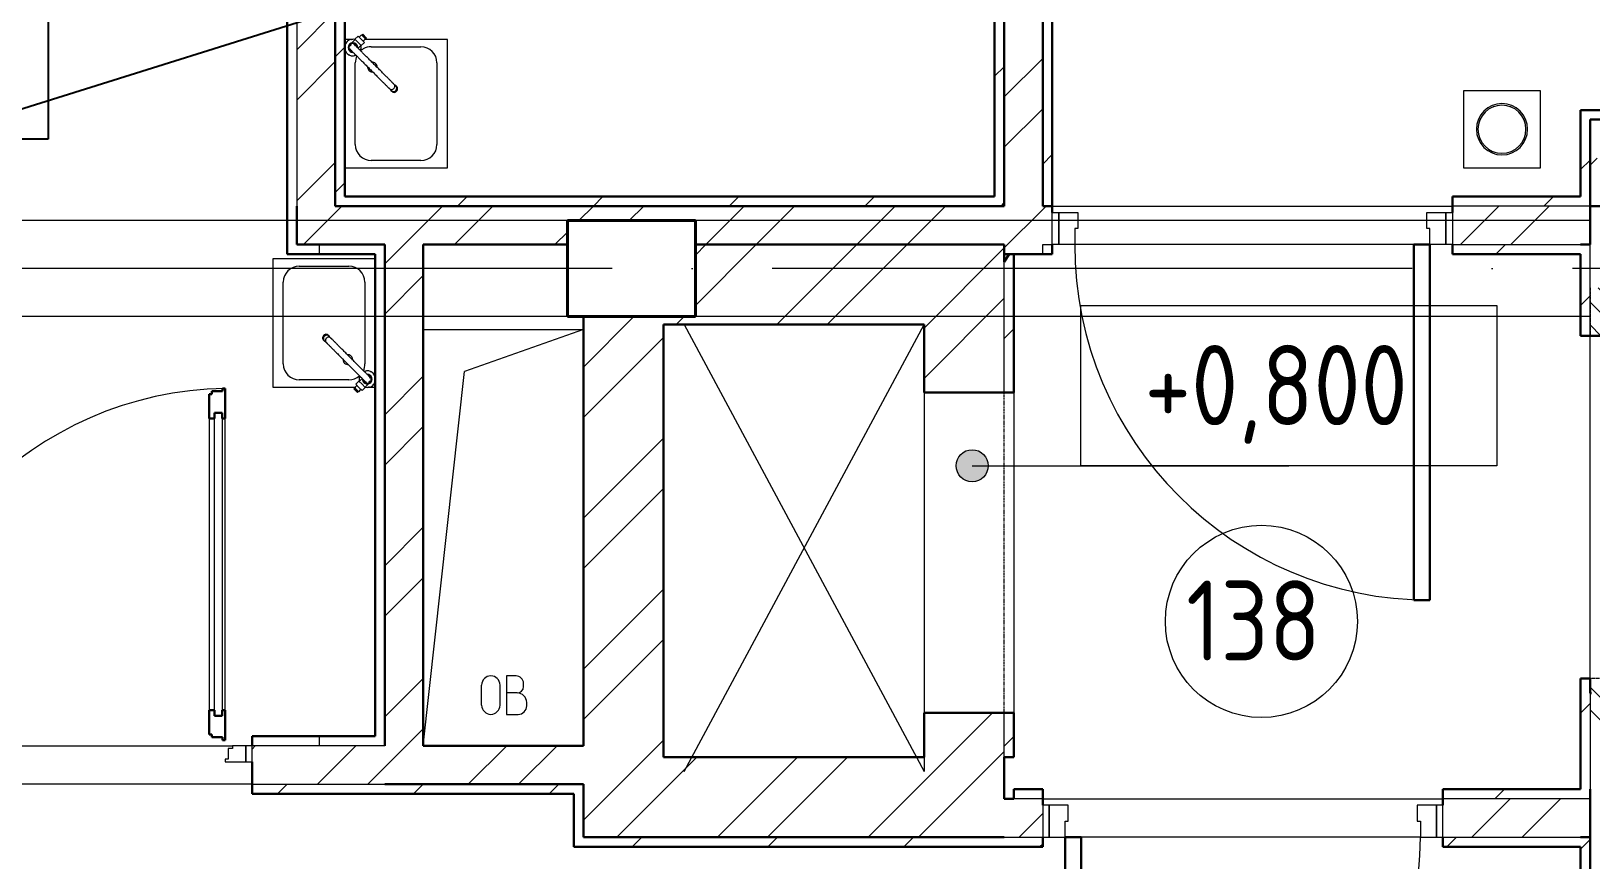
# Model space of a CAD drawing. Header units: millimetres. Extents: x -695119 to 412940, y -249585 to 622758.
# Drawn here: x 32327 to 37200, y 100490 to 103076 of the extents above; entities that cross this region are included whole.
import ezdxf
from ezdxf import colors
from ezdxf.entities.mleader import LeaderData, LeaderLine
from ezdxf.math import Vec2, Vec3

# ---------------------------------------------------------------- set-up
doc = ezdxf.new("R2010")
doc.units = ezdxf.units.MM
for name, pattern in [('ADSK_Линия сетки', [25, 20, -2.5, 0, -2.5]), ('ADSK_Сверху', [450, 300, -150]), ('ADSK_Штриховая_ш2 п1_5', [4.5, 3, -1.5]), ('Сверху', [3.96875, 2.38125, -1.5875])]:
    doc.linetypes.add(name, pattern=pattern)
doc.layers.add('_0', color=7, linetype='Continuous')
doc.layers.add('Узлы', color=7, linetype='Continuous')
for name, color, linetype, lineweight in [('Аннотация', 252, 'Continuous', 18), ('Двери', 8, 'Continuous', 9), ('Линии', 7, 'Continuous', 9), ('Марки помещений', 8, 'Continuous', 20), ('Несущие колонны', 252, 'Continuous', 18), ('Обобщенные модели', 8, 'Continuous', 18), ('Оси', 252, 'Continuous', 9), ('Отметки', 252, 'Continuous', 9), ('Перекрытие', 252, 'Continuous', 18), ('Сантехника', 252, 'Continuous', 18), ('Стены внутренние', 252, 'Continuous', 18), ('Стены наружные', 252, 'Continuous', 18), ('Стены штриховка', 7, 'Continuous', 9), ('ТХ Текст', 251, 'Continuous', 0)]:
    doc.layers.add(name, color=color, linetype=linetype, lineweight=lineweight)
doc.layers.add('Двери открывание', color=7, linetype='Continuous', lineweight=9, true_color=0xc0c0c0)
doc.styles.add('GOST Common_3', font='', dxfattribs={"height": 3.5})
doc.styles.add('Mipgost_5', font='', dxfattribs={"height": 250})
doc.styles.get('GOST Common_3').set_extended_font_data('GOST type B')
doc.styles.get('Mipgost_5').set_extended_font_data('Mipgost')

# ---------------------------------------------------------------- blocks, each defined once
blk = doc.blocks.new('1 этаж')
at = {"layer": 'Двери', "lineweight": 18, "true_color": 0x636466}
h = blk.add_hatch(dxfattribs=at)
h.set_pattern_fill('FP_2', color=251, angle=-90, style=0, pattern_type=2)
h.set_pattern_definition([(315, (-7557.8, 20413.27), (35.3553, 35.3553), [])])
h.paths.add_polyline_path([(-7752.8, 19728.3), (-7362.8, 19728.3), (-7362.8, 19878.3), (-7752.8, 19878.3)])
h.paths.add_polyline_path([(-7362.8, 20948.3), (-7362.8, 21098.3), (-7752.8, 21098.3), (-7752.8, 20948.3)])
at = {"layer": 'Отметки', "true_color": 0x636466}
h = blk.add_hatch(color=251, dxfattribs=at)
edge = h.paths.add_edge_path()
edge.add_arc((-9683.2, 20542.8), 50, 0, 360)
at = {"color": 251, "lineweight": 18, "true_color": 0x636466}
for p, q in [((-11397.8, 20968.3), (-10897.8, 20968.3)), ((-11397.8, 20968.3), (-10897.8, 20968.3)), ((-10897.8, 20968.3), (-11269.3, 20837)), ((-11397.8, 19668.3), (-11269.3, 20837)), ((-11108.1, 19886.7), (-11138.1, 19886.7)), ((-11138.1, 19886.7), (-11138.1, 19766.7)), ((-11215.6, 19795.4), (-11215.6, 19858)), ((-11158.2, 19795.4), (-11158.2, 19858)), ((-11104.8, 19833.4), (-11138.1, 19833.4)), ((-11084.8, 19853.4), (-11084.8, 19863.4)), ((-11074.8, 19793.4), (-11074.8, 19803.4)), ((-11138.1, 19766.7), (-11101.4, 19766.7))]:
    blk.add_line(p, q, dxfattribs=at)
for centre, radius, start, end in [((-11186.9, 19858), 28.7, 0, 180), ((-11108.1, 19863.4), 23.3, 0, 90), ((-11104.8, 19853.4), 20, 270, 0), ((-11104.8, 19803.4), 30, 0, 90), ((-11186.9, 19795.4), 28.7, 180, 0), ((-11101.4, 19793.4), 26.7, 270, 0)]:
    blk.add_arc(centre, radius, start, end, dxfattribs=at)
at = {"layer": 'Аннотация', "color": 251, "lineweight": 20, "true_color": 0x636466}
for p, q in [((-9343.7, 20542.8), (-9343.7, 21042.8)), ((-9343.7, 21042.8), (-8043.7, 21042.8)), ((-8043.7, 21042.8), (-8043.7, 20542.8)), ((-8043.7, 20542.8), (-9343.7, 20542.8))]:
    blk.add_line(p, q, dxfattribs=at)
at = {"layer": 'Двери', "color": 251, "true_color": 0x636466}
for p, q in [((-9432.8, 21333.3), (-9412.8, 21333.3)), ((-9432.8, 21233.3), (-9432.8, 21333.3)), ((-9412.8, 21233.3), (-9412.8, 21333.3)), ((-9412.8, 21333.3), (-9352.8, 21333.3)), ((-9412.8, 21333.3), (-9412.8, 21233.3)), ((-9352.8, 21333.3), (-9352.8, 21283.3)), ((-8262.8, 21333.3), (-8202.8, 21333.3)), ((-8262.8, 21283.3), (-8262.8, 21333.3)), ((-8202.8, 21333.3), (-8202.8, 21233.3)), ((-8202.8, 21233.3), (-8202.8, 21333.3)), ((-8202.8, 21333.3), (-8182.8, 21333.3)), ((-8182.8, 21333.3), (-8182.8, 21233.3)), ((-9362.8, 21283.3), (-9362.8, 21233.3)), ((-9352.8, 21283.3), (-9362.8, 21283.3)), ((-8252.8, 21283.3), (-8262.8, 21283.3)), ((-8252.8, 21233.3), (-8252.8, 21283.3)), ((-9412.8, 21233.3), (-9432.8, 21233.3)), ((-9362.8, 21233.3), (-9412.8, 21233.3)), ((-8202.8, 21233.3), (-8252.8, 21233.3)), ((-8182.8, 21233.3), (-8202.8, 21233.3)), ((-12066.8, 20690.3), (-12066.8, 19780.3)), ((-12049.8, 19762.3), (-12049.8, 20708.3)), ((-12049.8, 20708.3), (-12025.8, 20708.3)), ((-12025.8, 20708.3), (-12025.8, 19762.3)), ((-12016.8, 19780.3), (-12016.8, 20690.3)), ((-12025.8, 19762.3), (-12049.8, 19762.3)), ((-11993.8, 19660.3), (-12007.8, 19660.3)), ((-12007.8, 19660.3), (-12007.8, 19626.3)), ((-11993.8, 19668.3), (-11993.8, 19660.3)), ((-11952.8, 19668.3), (-11993.8, 19668.3)), ((-11932.8, 19668.3), (-11952.8, 19668.3)), ((-11952.8, 19668.3), (-11952.8, 19618.3)), ((-11952.8, 19618.3), (-11952.8, 19668.3)), ((-11932.8, 19618.3), (-11932.8, 19668.3)), ((-12007.8, 19626.3), (-12016.8, 19626.3)), ((-12016.8, 19626.3), (-12016.8, 19618.3)), ((-12016.8, 19618.3), (-11952.8, 19618.3)), ((-11952.8, 19618.3), (-11932.8, 19618.3)), ((-9442.8, 19483.3), (-9462.8, 19483.3)), ((-9462.8, 19483.3), (-9462.8, 19383.3)), ((-9442.8, 19483.3), (-9442.8, 19383.3)), ((-9382.8, 19483.3), (-9442.8, 19483.3)), ((-9442.8, 19383.3), (-9442.8, 19483.3)), ((-9382.8, 19433.3), (-9382.8, 19483.3)), ((-8232.8, 19483.3), (-8292.8, 19483.3)), ((-8292.8, 19483.3), (-8292.8, 19433.3)), ((-8232.8, 19383.3), (-8232.8, 19483.3)), ((-8232.8, 19483.3), (-8232.8, 19383.3)), ((-8212.8, 19483.3), (-8232.8, 19483.3)), ((-8212.8, 19383.3), (-8212.8, 19483.3)), ((-9392.8, 19383.3), (-9392.8, 19433.3)), ((-9392.8, 19433.3), (-9382.8, 19433.3)), ((-8292.8, 19433.3), (-8282.8, 19433.3)), ((-8282.8, 19433.3), (-8282.8, 19383.3)), ((-9462.8, 19383.3), (-9442.8, 19383.3)), ((-9442.8, 19383.3), (-9392.8, 19383.3)), ((-8282.8, 19383.3), (-8232.8, 19383.3)), ((-8232.8, 19383.3), (-8212.8, 19383.3))]:
    blk.add_line(p, q, dxfattribs=at)
at = {"layer": 'Двери', "color": 251, "lineweight": 30, "true_color": 0x636466}
for p, q in [((-8302.8, 20123.3), (-8302.8, 21233.3)), ((-8302.8, 21233.3), (-8252.8, 21233.3)), ((-8252.8, 21233.3), (-8252.8, 20123.3)), ((-12058.8, 20766.3), (-12066.8, 20766.3)), ((-12066.8, 20766.3), (-12066.8, 20690.3)), ((-12024.8, 20775.3), (-12058.8, 20775.3)), ((-12058.8, 20775.3), (-12058.8, 20766.3)), ((-12016.8, 20784.3), (-12024.8, 20784.3)), ((-12024.8, 20784.3), (-12024.8, 20775.3)), ((-12016.8, 20690.3), (-12016.8, 20784.3)), ((-12066.8, 20690.3), (-12049.8, 20690.3)), ((-12049.8, 20690.3), (-12049.8, 20708.3)), ((-12049.8, 20708.3), (-12025.8, 20708.3)), ((-12025.8, 20708.3), (-12025.8, 20690.3)), ((-12025.8, 20690.3), (-12016.8, 20690.3)), ((-8252.8, 20123.3), (-8302.8, 20123.3)), ((-12066.8, 19780.3), (-12066.8, 19704.3)), ((-12066.8, 19780.3), (-12049.8, 19780.3)), ((-12049.8, 19780.3), (-12049.8, 19762.3)), ((-12049.8, 19762.3), (-12025.8, 19762.3)), ((-12025.8, 19780.3), (-12016.8, 19780.3)), ((-12025.8, 19762.3), (-12025.8, 19780.3)), ((-12016.8, 19686.3), (-12016.8, 19780.3)), ((-12066.8, 19704.3), (-12058.8, 19704.3)), ((-12058.8, 19704.3), (-12058.8, 19695.3)), ((-12058.8, 19695.3), (-12024.8, 19695.3)), ((-12024.8, 19695.3), (-12024.8, 19686.3)), ((-12024.8, 19686.3), (-12016.8, 19686.3)), ((-9342.8, 19383.3), (-9392.8, 19383.3)), ((-9392.8, 19383.3), (-9392.8, 18273.3)), ((-9342.8, 18273.3), (-9342.8, 19383.3))]:
    blk.add_line(p, q, dxfattribs=at)
at = {"layer": 'Двери', "color": 251, "linetype": 'ADSK_Штриховая_ш2 п1_5', "true_color": 0x636466}
for p, q in [((-7752.8, 21098.3), (-7752.8, 20948.3)), ((-7752.8, 20948.3), (-7362.8, 20948.3)), ((-7362.8, 19878.3), (-7752.8, 19878.3)), ((-7752.8, 19878.3), (-7752.8, 19728.3))]:
    blk.add_line(p, q, dxfattribs=at)
at = {"layer": 'Двери', "color": 251, "true_color": 0x636466}
for centre, start, end in [((-8252.8, 21233.3), 180, 270), ((-9392.8, 19383.3), 270, 0)]:
    blk.add_arc(centre, 1110, start, end, dxfattribs=at)
at = {"layer": 'Двери открывание', "color": 251, "true_color": 0x636466}
blk.add_arc((-11998.8, 19686.3), 1098, 90.9393, 180, dxfattribs=at)
at = {"layer": 'Линии', "color": 251, "linetype": 'ADSK_Сверху', "ltscale": 100, "true_color": 0x636466}
for p, q in [((-7752.8, 21308.3), (-28217.8, 21308.3)), ((-7752.8, 21008.3), (-28217.8, 21008.3))]:
    blk.add_line(p, q, dxfattribs=at)
at = {"layer": 'Линии', "color": 251, "lineweight": 18, "ltscale": 100, "true_color": 0x636466}
for p, q in [((-10582.8, 20983.3), (-9832.8, 19588.3)), ((-10582.8, 19588.3), (-9832.8, 20983.3)), ((-9832.8, 20983.3), (-9832.8, 19588.3))]:
    blk.add_line(p, q, dxfattribs=at)
at = {"layer": 'Марки помещений', "color": 251, "true_color": 0x636466}
blk.add_circle((-8779.5, 20056.9), 300, dxfattribs=at)
at = {"layer": 'Несущие колонны', "color": 251, "lineweight": 40, "true_color": 0x636466}
for p, q in [((-10947.8, 21308.3), (-10547.8, 21308.3)), ((-10947.8, 21008.3), (-10947.8, 21308.3)), ((-10547.8, 21308.3), (-10547.8, 21008.3)), ((-10947.8, 21233.3), (-10947.8, 21008.3)), ((-10547.8, 21008.3), (-10947.8, 21008.3)), ((-10947.8, 21008.3), (-10897.8, 21008.3))]:
    blk.add_line(p, q, dxfattribs=at)
at = {"layer": 'Несущие колонны', "color": 251, "true_color": 0x636466}
for p, q in [((-10547.8, 21308.3), (-10947.8, 21308.3)), ((-10947.8, 21308.3), (-10947.8, 21233.3)), ((-10547.8, 21233.3), (-10547.8, 21308.3)), ((-10547.8, 21008.3), (-10547.8, 21233.3)), ((-10897.8, 21008.3), (-10647.8, 21008.3)), ((-10647.8, 21008.3), (-10547.8, 21008.3))]:
    blk.add_line(p, q, dxfattribs=at)
at = {"layer": 'Обобщенные модели', "color": 251, "lineweight": 9, "true_color": 0x636466}
for centre, start, end in [((-11617.8, 21848.3), 165, 171.9745), ((-11617.8, 21848.3), 165, 171.9745), ((-11617.8, 21848.3), 165, 171.9745), ((-11617.8, 21848.3), 204.6648, 210), ((-11617.8, 21848.3), 204.6648, 210), ((-11617.8, 21848.3), 204.6648, 210), ((-11617.8, 21848.3), 131.1897, 138.8103), ((-11617.8, 21848.3), 131.1897, 138.8103), ((-11617.8, 21848.3), 131.1897, 138.8103), ((-11617.8, 21848.3), 98.0255, 105), ((-11617.8, 21848.3), 98.0255, 105), ((-11617.8, 21848.3), 98.0255, 105), ((-11617.8, 21848.3), 345, 351.9745), ((-11617.8, 21848.3), 345, 351.9745), ((-11617.8, 21848.3), 345, 351.9745), ((-11617.8, 21848.3), 240, 245.3352), ((-11617.8, 21848.3), 240, 245.3352), ((-11617.8, 21848.3), 240, 245.3352), ((-11617.8, 21848.3), 278.0255, 285), ((-11617.8, 21848.3), 278.0255, 285), ((-11617.8, 21848.3), 278.0255, 285), ((-11572.8, 20813.3), 165, 171.9745), ((-11572.8, 20813.3), 165, 171.9745), ((-11572.8, 20813.3), 165, 171.9745), ((-11572.8, 20813.3), 98.0255, 105), ((-11572.8, 20813.3), 98.0255, 105), ((-11572.8, 20813.3), 98.0255, 105), ((-11572.8, 20813.3), 60, 65.3352), ((-11572.8, 20813.3), 60, 65.3352), ((-11572.8, 20813.3), 60, 65.3352), ((-11572.8, 20813.3), 24.6648, 30), ((-11572.8, 20813.3), 24.6648, 30), ((-11572.8, 20813.3), 24.6648, 30), ((-11572.8, 20813.3), 345, 351.9745), ((-11572.8, 20813.3), 345, 351.9745), ((-11572.8, 20813.3), 345, 351.9745), ((-11572.8, 20813.3), 278.0255, 285), ((-11572.8, 20813.3), 278.0255, 285), ((-11572.8, 20813.3), 278.0255, 285), ((-11572.8, 20813.3), 311.1897, 318.8103), ((-11572.8, 20813.3), 311.1897, 318.8103), ((-11572.8, 20813.3), 311.1897, 318.8103)]:
    blk.add_arc(centre, 25, start, end, dxfattribs=at)
at = {"layer": 'Оси', "color": 251, "linetype": 'ADSK_Линия сетки', "ltscale": 100, "true_color": 0x636466}
blk.add_line((-807.8, 21158.3), (-72530.1, 21158.3), dxfattribs=at)
at = {"layer": 'Отметки', "color": 251, "lineweight": 20, "true_color": 0x636466}
blk.add_line((-9683.2, 20542.8), (-8693.7, 20542.8), dxfattribs=at)
at = {"layer": 'Отметки', "color": 251, "true_color": 0x636466}
blk.add_circle((-9683.2, 20542.8), 50, dxfattribs=at)
at = {"layer": 'Перекрытие', "color": 251, "ltscale": 100, "true_color": 0x636466}
blk.add_line((-11397.8, 20968.3), (-10897.8, 20968.3), dxfattribs=at)
at = {"layer": 'Сантехника', "color": 251, "true_color": 0x636466}
for p, q in [((-11601.6, 21884.3), (-11611.5, 21874.4)), ((-11601.6, 21884.3), (-11591.7, 21874.4)), ((-11590.9, 21887.9), (-11598, 21880.7)), ((-11590.9, 21887.9), (-11590, 21887)), ((-11590.2, 21887.2), (-11587.9, 21889.5)), ((-11578.9, 21875.9), (-11590.2, 21887.2)), ((-11588.1, 21889.3), (-11587.2, 21890.2)), ((-11576.6, 21878.1), (-11587.9, 21889.5)), ((-11587.2, 21890.2), (-11575.9, 21878.8)), ((-11576.6, 21878.1), (-11578.9, 21875.9)), ((-11575.9, 21878.8), (-11576.8, 21877.9)), ((-11618.3, 21873.3), (-11642.8, 21873.3)), ((-11610.8, 21873.7), (-11623.7, 21860.8)), ((-11611.5, 21874.4), (-11601.6, 21864.5)), ((-11601.6, 21864.5), (-11591.7, 21854.6)), ((-11601.6, 21846.1), (-11592.4, 21855.3)), ((-11591.7, 21874.4), (-11581.8, 21864.5)), ((-11591.7, 21854.6), (-11581.8, 21864.5)), ((-11585.3, 21868.1), (-11578.2, 21875.2)), ((-11322.8, 21873.3), (-11581.8, 21873.3)), ((-11578.3, 21875.3), (-11578.2, 21875.2)), ((-11560.3, 21850.8), (-11405.3, 21850.8)), ((-11322.8, 21473.3), (-11322.8, 21873.3)), ((-11610.3, 21545.8), (-11610.3, 21800.8)), ((-11355.3, 21800.8), (-11355.3, 21545.8)), ((-11483.6, 21728.2), (-11489.7, 21734.3)), ((-11503.8, 21720.2), (-11497.7, 21714)), ((-11498.2, 21713.3), (-11496.4, 21711.4)), ((-11481, 21726.9), (-11482.8, 21728.7)), ((-7907.8, 21713.3), (-8147.8, 21713.3)), ((-8147.8, 21713.3), (-8147.8, 21473.3)), ((-7907.8, 21473.3), (-7907.8, 21713.3)), ((-11405.3, 21495.8), (-11560.3, 21495.8)), ((-11642.8, 21473.3), (-11322.8, 21473.3)), ((-8147.8, 21473.3), (-7907.8, 21473.3)), ((-11547.8, 21188.3), (-11867.8, 21188.3)), ((-11867.8, 21188.3), (-11867.8, 20788.3)), ((-11785.3, 21165.8), (-11630.3, 21165.8)), ((-11835.3, 20860.8), (-11835.3, 21115.8)), ((-11580.3, 21115.8), (-11580.3, 20860.8)), ((-11709.6, 20934.7), (-11707.8, 20932.8)), ((-11707, 20933.4), (-11700.9, 20927.2)), ((-11692.4, 20948.2), (-11694.2, 20950.1)), ((-11686.8, 20941.4), (-11692.9, 20947.5)), ((-11630.3, 20810.8), (-11785.3, 20810.8)), ((-11598.9, 20806.9), (-11608.8, 20797)), ((-11589, 20797), (-11598.9, 20806.9)), ((-11589, 20815.5), (-11598.2, 20806.2)), ((-11867.8, 20788.3), (-11608.8, 20788.3)), ((-11614.7, 20782.7), (-11613.8, 20783.6)), ((-11603.4, 20771.4), (-11614.7, 20782.7)), ((-11614, 20783.4), (-11611.7, 20785.7)), ((-11614, 20783.4), (-11602.7, 20772.1)), ((-11605.3, 20793.5), (-11612.4, 20786.3)), ((-11611.6, 20785.5), (-11612.4, 20786.3)), ((-11611.7, 20785.7), (-11600.4, 20774.3)), ((-11598.9, 20787.1), (-11608.8, 20797)), ((-11602.5, 20772.3), (-11603.4, 20771.4)), ((-11600.4, 20774.3), (-11602.7, 20772.1)), ((-11599.7, 20773.7), (-11600.6, 20774.5)), ((-11599.7, 20773.7), (-11592.6, 20780.8)), ((-11589, 20777.2), (-11598.9, 20787.1)), ((-11579.1, 20787.1), (-11589, 20797)), ((-11589, 20777.2), (-11579.1, 20787.1)), ((-11579.8, 20787.8), (-11566.9, 20800.7)), ((-11572.3, 20788.3), (-11547.8, 20788.3))]:
    blk.add_line(p, q, dxfattribs=at)
at = {"layer": 'Сантехника', "color": 251, "true_color": 0x636466, "flags": 128}
for points in [[(-11624.9, 21841.2), (-11624.8, 21841.1), (-11624.7, 21841), (-11624.4, 21840.8), (-11624.1, 21840.4), (-11623.7, 21840), (-11623.1, 21839.5), (-11622.5, 21838.8), (-11621.8, 21838.1), (-11621, 21837.3), (-11620.1, 21836.4), (-11619.1, 21835.4), (-11618, 21834.3), (-11616.8, 21833.2), (-11615.6, 21831.9), (-11614.2, 21830.6), (-11612.8, 21829.1), (-11611.3, 21827.7), (-11609.8, 21826.1), (-11608.1, 21824.4), (-11606.4, 21822.7), (-11604.6, 21821), (-11602.8, 21819.1), (-11600.9, 21817.2), (-11598.9, 21815.2), (-11596.9, 21813.2), (-11594.8, 21811.1), (-11592.7, 21809), (-11590.5, 21806.8), (-11588.3, 21804.6), (-11586.1, 21802.4), (-11583.8, 21800.1), (-11581.4, 21797.8), (-11579.1, 21795.4), (-11576.7, 21793.1), (-11574.3, 21790.7), (-11571.9, 21788.3), (-11569.5, 21785.8), (-11567.1, 21783.4), (-11564.6, 21781), (-11562.2, 21778.5), (-11559.8, 21776.1), (-11557.4, 21773.7), (-11554.9, 21771.3), (-11552.5, 21768.9), (-11550.2, 21766.5), (-11547.8, 21764.1), (-11545.5, 21761.8), (-11543.2, 21759.5), (-11540.9, 21757.2), (-11538.7, 21755), (-11536.5, 21752.8), (-11534.3, 21750.6), (-11532.2, 21748.5), (-11530.2, 21746.5), (-11528.2, 21744.5), (-11526.2, 21742.5), (-11524.3, 21740.7), (-11522.5, 21738.9), (-11520.8, 21737.1), (-11519.1, 21735.4), (-11517.5, 21733.8), (-11516, 21732.3), (-11514.5, 21730.8), (-11513.1, 21729.4), (-11511.8, 21728.1), (-11510.6, 21726.9), (-11509.5, 21725.8), (-11508.4, 21724.8), (-11507.5, 21723.8), (-11506.6, 21723), (-11505.9, 21722.2), (-11505.2, 21721.5), (-11504.6, 21720.9), (-11504.1, 21720.4), (-11503.8, 21720.2)], [(-11489.7, 21734.3), (-11490.1, 21734.7), (-11490.6, 21735.2), (-11491.3, 21735.9), (-11492, 21736.6), (-11492.8, 21737.4), (-11493.7, 21738.3), (-11494.6, 21739.2), (-11495.7, 21740.3), (-11496.9, 21741.5), (-11498.1, 21742.7), (-11499.4, 21744), (-11500.8, 21745.4), (-11502.3, 21746.9), (-11503.9, 21748.5), (-11505.5, 21750.1), (-11507.2, 21751.8), (-11509, 21753.6), (-11510.8, 21755.4), (-11512.7, 21757.3), (-11514.7, 21759.3), (-11516.7, 21761.3), (-11518.8, 21763.4), (-11520.9, 21765.5), (-11523, 21767.7), (-11525.2, 21769.9), (-11527.5, 21772.1), (-11529.8, 21774.4), (-11532.1, 21776.7), (-11534.4, 21779), (-11536.8, 21781.4), (-11539.2, 21783.8), (-11541.6, 21786.2), (-11544, 21788.6), (-11546.4, 21791.1), (-11548.9, 21793.5), (-11551.3, 21795.9), (-11553.7, 21798.4), (-11556.2, 21800.8), (-11558.6, 21803.2), (-11561, 21805.6), (-11563.4, 21808), (-11565.7, 21810.3), (-11568.1, 21812.7), (-11570.4, 21815), (-11572.7, 21817.3), (-11574.9, 21819.5), (-11577.1, 21821.7), (-11579.3, 21823.9), (-11581.4, 21826), (-11583.4, 21828), (-11585.4, 21830), (-11587.4, 21832), (-11589.3, 21833.9), (-11591.1, 21835.7), (-11592.8, 21837.5), (-11594.5, 21839.1), (-11596.1, 21840.8), (-11597.7, 21842.3), (-11599.2, 21843.8), (-11600.5, 21845.2), (-11601.9, 21846.5), (-11603.1, 21847.7), (-11604.2, 21848.8), (-11605.3, 21849.9), (-11606.2, 21850.8), (-11607.1, 21851.7), (-11607.9, 21852.5), (-11608.6, 21853.2), (-11609.2, 21853.8), (-11609.7, 21854.3), (-11610.1, 21854.7), (-11610.4, 21855), (-11610.6, 21855.2), (-11610.7, 21855.3), (-11610.7, 21855.3)], [(-11700.9, 20927.2), (-11700.5, 20926.8), (-11700, 20926.3), (-11699.4, 20925.7), (-11698.6, 20925), (-11697.8, 20924.2), (-11697, 20923.3), (-11696, 20922.3), (-11694.9, 20921.2), (-11693.7, 20920.1), (-11692.5, 20918.8), (-11691.2, 20917.5), (-11689.8, 20916.1), (-11688.3, 20914.6), (-11686.7, 20913.1), (-11685.1, 20911.4), (-11683.4, 20909.7), (-11681.6, 20907.9), (-11679.8, 20906.1), (-11677.9, 20904.2), (-11675.9, 20902.3), (-11673.9, 20900.2), (-11671.8, 20898.2), (-11669.7, 20896.1), (-11667.6, 20893.9), (-11665.4, 20891.7), (-11663.1, 20889.4), (-11660.8, 20887.2), (-11658.5, 20884.8), (-11656.2, 20882.5), (-11653.8, 20880.1), (-11651.4, 20877.7), (-11649, 20875.3), (-11646.6, 20872.9), (-11644.2, 20870.5), (-11641.7, 20868.1), (-11639.3, 20865.6), (-11636.9, 20863.2), (-11634.4, 20860.8), (-11632, 20858.3), (-11629.6, 20855.9), (-11627.2, 20853.6), (-11624.9, 20851.2), (-11622.5, 20848.9), (-11620.2, 20846.5), (-11617.9, 20844.3), (-11615.7, 20842), (-11613.5, 20839.8), (-11611.3, 20837.7), (-11609.2, 20835.6), (-11607.2, 20833.5), (-11605.2, 20831.5), (-11603.2, 20829.6), (-11601.3, 20827.7), (-11599.5, 20825.8), (-11597.8, 20824.1), (-11596.1, 20822.4), (-11594.5, 20820.8), (-11592.9, 20819.2), (-11591.4, 20817.8), (-11590.1, 20816.4), (-11588.7, 20815.1), (-11587.5, 20813.8), (-11586.4, 20812.7), (-11585.3, 20811.7), (-11584.4, 20810.7), (-11583.5, 20809.8), (-11582.7, 20809), (-11582, 20808.4), (-11581.4, 20807.8), (-11580.9, 20807.3), (-11580.5, 20806.9), (-11580.2, 20806.5), (-11580, 20806.3), (-11579.9, 20806.2), (-11579.9, 20806.2)], [(-11565.7, 20820.3), (-11565.8, 20820.4), (-11565.9, 20820.5), (-11566.2, 20820.8), (-11566.5, 20821.1), (-11566.9, 20821.6), (-11567.5, 20822.1), (-11568.1, 20822.7), (-11568.8, 20823.4), (-11569.6, 20824.2), (-11570.5, 20825.1), (-11571.5, 20826.1), (-11572.6, 20827.2), (-11573.8, 20828.4), (-11575, 20829.6), (-11576.4, 20831), (-11577.8, 20832.4), (-11579.3, 20833.9), (-11580.8, 20835.5), (-11582.5, 20837.1), (-11584.2, 20838.8), (-11586, 20840.6), (-11587.8, 20842.4), (-11589.7, 20844.3), (-11591.7, 20846.3), (-11593.7, 20848.3), (-11595.8, 20850.4), (-11597.9, 20852.5), (-11600.1, 20854.7), (-11602.3, 20856.9), (-11604.6, 20859.2), (-11606.8, 20861.4), (-11609.2, 20863.8), (-11611.5, 20866.1), (-11613.9, 20868.5), (-11616.3, 20870.9), (-11618.7, 20873.3), (-11621.1, 20875.7), (-11623.5, 20878.1), (-11626, 20880.6), (-11628.4, 20883), (-11630.8, 20885.4), (-11633.2, 20887.9), (-11635.7, 20890.3), (-11638.1, 20892.7), (-11640.4, 20895.1), (-11642.8, 20897.4), (-11645.1, 20899.7), (-11647.4, 20902.1), (-11649.7, 20904.3), (-11651.9, 20906.6), (-11654.1, 20908.8), (-11656.3, 20910.9), (-11658.4, 20913), (-11660.4, 20915.1), (-11662.4, 20917.1), (-11664.4, 20919), (-11666.3, 20920.9), (-11668.1, 20922.7), (-11669.8, 20924.4), (-11671.5, 20926.1), (-11673.1, 20927.7), (-11674.6, 20929.3), (-11676.1, 20930.7), (-11677.5, 20932.1), (-11678.8, 20933.4), (-11680, 20934.6), (-11681.1, 20935.7), (-11682.2, 20936.8), (-11683.1, 20937.7), (-11684, 20938.6), (-11684.7, 20939.4), (-11685.4, 20940), (-11686, 20940.6), (-11686.5, 20941.1), (-11686.8, 20941.4)]]:
    blk.add_lwpolyline(points, dxfattribs=at)
at = {"layer": 'Сантехника', "color": 251, "true_color": 0x636466}
for centre, radius, start, end in [((-11617.8, 21848.3), 26, 75.6234, 178.713), ((-11617.8, 21848.3), 26, 192.5447, 225), ((-11617.8, 21848.3), 26, 225, 291.9173), ((-11617.8, 21848.3), 15, 45, 225), ((-11617.8, 21848.3), 12.5, 45, 225), ((-11617.8, 21848.3), 15, 225, 270), ((-11617.8, 21848.3), 10, 195, 236.4804), ((-11617.8, 21848.3), 12.5, 225, 257.0717), ((-11617.8, 21848.3), 10, 135, 150), ((-11617.8, 21848.3), 10, 120, 135), ((-11617.8, 21848.3), 10, 33.5196, 75), ((-11617.8, 21848.3), 12.5, 12.9283, 45), ((-11617.8, 21848.3), 15, 0, 45), ((-11617.8, 21848.3), 26, 338.0827, 14.3766), ((-11560.3, 21800.8), 50, 120.0023, 131.8058), ((-11560.3, 21800.8), 50, 90, 120), ((-11405.3, 21800.8), 50, 0, 90), ((-11560.3, 21800.8), 50, 154.8556, 180), ((-11556.9, 21787.4), 15, 172.6148, 180), ((-11556.9, 21787.4), 15, 180, 277.7177), ((-11556.9, 21787.4), 15, 0, 97.3859), ((-11556.9, 21787.4), 15, 352.2804, 0), ((-8027.8, 21593.3), 80, 0, 180), ((-8027.8, 21593.3), 75, 0, 180), ((-8027.8, 21593.3), 75, 109.9712, 115.0288), ((-8027.8, 21593.3), 75, 64.9712, 70.0288), ((-8027.8, 21593.3), 80, 180, 0), ((-8027.8, 21593.3), 75, 180, 0), ((-8027.8, 21593.3), 75, 154.9712, 160.0288), ((-8027.8, 21593.3), 75, 19.9712, 25.0288), ((-11560.3, 21545.8), 50, 180, 270), ((-11405.3, 21545.8), 50, 270, 0), ((-8027.8, 21593.3), 75, 199.9712, 205.0288), ((-8027.8, 21593.3), 75, 334.9712, 340.0288), ((-8027.8, 21593.3), 75, 244.9712, 250.0288), ((-8027.8, 21593.3), 75, 289.9712, 295.0288), ((-11785.3, 21115.8), 50, 90, 180), ((-11630.3, 21115.8), 50, 0, 90), ((-11785.3, 20860.8), 50, 180, 270), ((-11633.7, 20874.2), 15, 172.2804, 180), ((-11633.7, 20874.2), 15, 180, 277.3859), ((-11633.7, 20874.2), 15, 0, 97.7177), ((-11633.7, 20874.2), 15, 352.6148, 0), ((-11630.3, 20860.8), 50, 334.8556, 0), ((-11630.3, 20860.8), 50, 270, 311.8058), ((-11572.8, 20813.3), 26, 158.3348, 194.3766), ((-11572.8, 20813.3), 15, 180, 225), ((-11572.8, 20813.3), 12.5, 192.9283, 225), ((-11572.8, 20813.3), 15, 225, 45), ((-11572.8, 20813.3), 26, 45, 111.9173), ((-11572.8, 20813.3), 12.5, 225, 45), ((-11572.8, 20813.3), 10, 213.5196, 255), ((-11572.8, 20813.3), 26, 255.6234, 358.713), ((-11572.8, 20813.3), 15, 45, 90), ((-11572.8, 20813.3), 12.5, 45, 77.0717), ((-11572.8, 20813.3), 10, 300, 315), ((-11572.8, 20813.3), 10, 15, 56.4804), ((-11572.8, 20813.3), 10, 315, 330), ((-11572.8, 20813.3), 26, 12.5447, 45)]:
    blk.add_arc(centre, radius, start, end, dxfattribs=at)
for centre, major_axis, start_param, end_param in [((-11490.5, 21721), (7.7, 7.7), 2.744374, 3.91149), ((-11490.6, 21721.1), (7.07, 7.07), 2.94697, 3.906913), ((-11488.7, 21719.2), (7.7, 7.7), 2.750806, 4.712389), ((-11490.6, 21721.1), (7.07, 7.07), 3.926991, 4.45059), ((-11490.5, 21721), (7.7, 7.7), 5.513272, 6.680258), ((-11490.6, 21721.1), (7.07, 7.07), 4.470667, 4.712389), ((-11490.5, 21721), (7.7, 7.7), 4.449578, 4.712389), ((-11490.6, 21721.1), (7.07, 7.07), 5.517864, 6.477608), ((-11488.7, 21719.2), (7.7, 7.7), 4.712389, 6.673869), ((-11490.6, 21721.1), (7.07, 7.07), 4.712389, 4.954111), ((-11490.5, 21721), (7.7, 7.7), 4.712389, 4.975198), ((-11490.6, 21721.1), (7.07, 7.07), 4.974188, 5.497787), ((-11701.9, 20942.4), (-7.7, -7.7), 2.750806, 4.712389), ((-11701.9, 20942.4), (-7.7, -7.7), 4.712389, 6.673869), ((-11700.1, 20940.5), (-7.7, -7.7), 5.513272, 6.680258), ((-11700, 20940.4), (-7.07, -7.07), 4.974188, 5.497787), ((-11700, 20940.4), (-7.07, -7.07), 5.517864, 6.477608), ((-11700.1, 20940.5), (-7.7, -7.7), 4.712389, 4.975198), ((-11700, 20940.4), (-7.07, -7.07), 4.712389, 4.954111), ((-11700.1, 20940.5), (-7.7, -7.7), 4.449578, 4.712389), ((-11700, 20940.4), (-7.07, -7.07), 4.470667, 4.712389), ((-11700, 20940.4), (-7.07, -7.07), 3.926991, 4.45059), ((-11700.1, 20940.5), (-7.7, -7.7), 2.744374, 3.91149), ((-11700, 20940.4), (-7.07, -7.07), 2.94697, 3.906913)]:
    blk.add_ellipse(centre, major_axis=major_axis, ratio=0.971547, start_param=start_param, end_param=end_param, dxfattribs=at)
for points, knots in [([(-11489.8, 21720.3), (-11489, 21721.1), (-11487.6, 21723), (-11486.7, 21726.5), (-11487, 21729.9), (-11488.4, 21733.1), (-11490.5, 21735.2), (-11492, 21736), (-11492.5, 21736.2)], [-1, -1, -1, -1, -0.8888889, -0.7777778, -0.6666667, -0.5555556, -0.4444444, -0.3898544, -0.3898544, -0.3898544, -0.3898544]), ([(-11505.8, 21722.9), (-11505.5, 21722.4), (-11504.7, 21720.9), (-11502.6, 21718.9), (-11499.5, 21717.4), (-11496, 21717.2), (-11492.6, 21718.1), (-11490.7, 21719.5), (-11489.8, 21720.3)], [-0.6102501, -0.6102501, -0.6102501, -0.6102501, -0.5555556, -0.4444444, -0.3333333, -0.2222222, -0.1111111, 0, 0, 0, 0]), ([(-11700.8, 20941.2), (-11701.6, 20940.4), (-11703, 20938.5), (-11703.9, 20935.1), (-11703.6, 20931.6), (-11702.2, 20928.4), (-11700.1, 20926.4), (-11698.6, 20925.5), (-11698.1, 20925.3)], [-1, -1, -1, -1, -0.8888889, -0.7777778, -0.6666667, -0.5555556, -0.4444444, -0.3898544, -0.3898544, -0.3898544, -0.3898544]), ([(-11684.8, 20938.6), (-11685.1, 20939.1), (-11685.9, 20940.6), (-11688, 20942.6), (-11691.1, 20944.1), (-11694.6, 20944.4), (-11698, 20943.4), (-11700, 20942.1), (-11700.8, 20941.2)], [-0.6102501, -0.6102501, -0.6102501, -0.6102501, -0.5555556, -0.4444444, -0.3333333, -0.2222222, -0.1111111, 0, 0, 0, 0])]:
    blk.add_open_spline(points, degree=3, knots=knots, dxfattribs=at)
at = {"layer": 'Стены внутренние', "color": 251, "lineweight": 30, "true_color": 0x636466}
for p, q in [((-7752.8, 20948.3), (-7362.8, 20948.3)), ((-7747.8, 19833.3), (-7752.8, 19833.3))]:
    blk.add_line(p, q, dxfattribs=at)
at = {"layer": 'Стены внутренние', "color": 251, "true_color": 0x636466}
for p, q in [((-7752.8, 19878.3), (-7752.8, 20948.3)), ((-7752.8, 19833.3), (-7752.8, 19533.3))]:
    blk.add_line(p, q, dxfattribs=at)
at = {"layer": 'Стены наружные', "color": 251, "lineweight": 30, "true_color": 0x636466}
for p, q in [((-11822.8, 25576.3), (-11822.8, 21203.3)), ((-11672.8, 21353.3), (-11672.8, 23806.3)), ((-11642.8, 21383.3), (-11642.8, 23776.3)), ((-9612.8, 23053.3), (-9612.8, 21383.3)), ((-9582.8, 21353.3), (-9582.8, 23023.3)), ((-9462.8, 22903.3), (-9462.8, 21353.3)), ((-9432.8, 21333.3), (-9432.8, 22903.3)), ((-7782.8, 21653.3), (-7782.8, 21383.3)), ((-7332.8, 21653.3), (-7782.8, 21653.3)), ((-7362.8, 21623.3), (-7752.8, 21623.3)), ((-7752.8, 21623.3), (-7752.8, 21233.3)), ((-11792.8, 21353.3), (-11792.8, 21233.3)), ((-9582.8, 21353.3), (-11672.8, 21353.3)), ((-9612.8, 21383.3), (-11642.8, 21383.3)), ((-9432.8, 21353.3), (-9462.8, 21353.3)), ((-7782.8, 21383.3), (-8182.8, 21383.3)), ((-8182.8, 21383.3), (-8182.8, 21333.3)), ((-7752.8, 21353.3), (-7632.8, 21353.3)), ((-11822.8, 21203.3), (-11547.8, 21203.3)), ((-11792.8, 21233.3), (-11517.8, 21233.3)), ((-11547.8, 21203.3), (-11547.8, 19698.3)), ((-11517.8, 21233.3), (-11517.8, 19668.3)), ((-11397.8, 19668.3), (-11397.8, 21233.3)), ((-11397.8, 21233.3), (-10947.8, 21233.3)), ((-10547.8, 21233.3), (-9582.8, 21233.3)), ((-9582.8, 21179.7), (-9582.8, 21233.3)), ((-9582.8, 21203.3), (-9432.8, 21203.3)), ((-9567.8, 21203.3), (-9582.8, 21179.7)), ((-9552.8, 20771.1), (-9552.8, 21203.3)), ((-9432.8, 21203.3), (-9432.8, 21233.3)), ((-8182.8, 21233.3), (-8182.8, 21203.3)), ((-8182.8, 21203.3), (-7782.8, 21203.3)), ((-7782.8, 21233.3), (-7752.8, 21233.3)), ((-7782.8, 21203.3), (-7782.8, 20948.3)), ((-10897.8, 21008.3), (-10897.8, 19668.3)), ((-10647.8, 20983.3), (-9832.8, 20983.3)), ((-10647.8, 19633.3), (-10647.8, 20983.3)), ((-9832.8, 20983.3), (-9832.8, 20771.1)), ((-7782.8, 20948.3), (-7752.8, 20948.3)), ((-9582.8, 20771.1), (-9552.8, 20771.1)), ((-7782.8, 19878.3), (-7782.8, 19533.3)), ((-7752.8, 19878.3), (-7782.8, 19878.3)), ((-7752.8, 19833.3), (-7752.8, 19878.3)), ((-9832.8, 19771.1), (-9832.8, 19633.3)), ((-9552.8, 19771.1), (-9582.8, 19771.1)), ((-9552.8, 19633.3), (-9552.8, 19771.1)), ((-11547.8, 19698.3), (-11932.8, 19698.3)), ((-11932.8, 19698.3), (-11932.8, 19668.3)), ((-10897.8, 19668.3), (-11397.8, 19668.3)), ((-11932.8, 19618.3), (-11932.8, 19518.3)), ((-9832.8, 19633.3), (-10647.8, 19633.3)), ((-9582.8, 19503.3), (-9582.8, 19633.3)), ((-9582.8, 19633.3), (-9552.8, 19633.3)), ((-11517.8, 19548.3), (-10897.8, 19548.3)), ((-10897.8, 19548.3), (-10897.8, 19383.3)), ((-11932.8, 19518.3), (-10927.8, 19518.3)), ((-10927.8, 19518.3), (-10927.8, 19353.3)), ((-9552.8, 19503.3), (-9582.8, 19503.3)), ((-9462.8, 19533.3), (-9552.8, 19533.3)), ((-9552.8, 19533.3), (-9552.8, 19503.3)), ((-9462.8, 19483.3), (-9462.8, 19533.3)), ((-7782.8, 19533.3), (-8212.8, 19533.3)), ((-8212.8, 19533.3), (-8212.8, 19483.3)), ((-7752.8, 15458.3), (-7752.8, 19533.3)), ((-10927.8, 19353.3), (-9462.8, 19353.3)), ((-10897.8, 19383.3), (-9582.8, 19383.3)), ((-9462.8, 19353.3), (-9462.8, 19383.3)), ((-8212.8, 19383.3), (-8212.8, 19353.3)), ((-8212.8, 19353.3), (-7782.8, 19353.3)), ((-7782.8, 19383.3), (-7752.8, 19383.3)), ((-7782.8, 19353.3), (-7782.8, 15488.3))]:
    blk.add_line(p, q, dxfattribs=at)
at = {"layer": 'Стены наружные', "color": 251, "linetype": 'Continuous', "lineweight": 9, "true_color": 0x636466}
for p, q in [((-11792.8, 21841.4), (-11672.8, 21961.4)), ((-11672.8, 21819.8), (-11642.8, 21849.8)), ((-11792.8, 21684.3), (-11672.8, 21804.3)), ((-9612.8, 21758.5), (-9582.8, 21788.5)), ((-9582.8, 21694.1), (-9462.8, 21814.1)), ((-9582.8, 21536.9), (-9462.8, 21656.9)), ((-11792.8, 21369.9), (-11672.8, 21489.9)), ((-9462.8, 21484.2), (-9432.8, 21514.2)), ((-7782.8, 21467.2), (-7752.8, 21497.2)), ((-7752.8, 21481.1), (-7730.6, 21503.3)), ((-11672.8, 21395.6), (-11642.8, 21425.6)), ((-11772.3, 21233.3), (-11652.3, 21353.3)), ((-11458, 21233.3), (-11338, 21353.3)), ((-11300.9, 21233.3), (-11180.9, 21353.3)), ((-11290.8, 21353.3), (-11260.8, 21383.3)), ((-10911.6, 21308.3), (-10866.6, 21353.3)), ((-10866.6, 21353.3), (-10836.6, 21383.3)), ((-10754.4, 21308.3), (-10709.4, 21353.3)), ((-10515.1, 21233.3), (-10395.1, 21353.3)), ((-10442.3, 21353.3), (-10412.3, 21383.3)), ((-10357.9, 21233.3), (-10237.9, 21353.3)), ((-10043.6, 21233.3), (-9923.6, 21353.3)), ((-10018, 21353.3), (-9988, 21383.3)), ((-9886.5, 21233.3), (-9766.5, 21353.3)), ((-9593.8, 21353.3), (-9582.8, 21364.2)), ((-9582.8, 21222.6), (-9462.8, 21342.6)), ((-9462.8, 21342.6), (-9452.2, 21353.3)), ((-8157.8, 21233.3), (-8037.8, 21353.3)), ((-8000.6, 21233.3), (-7880.6, 21353.3)), ((-7896.7, 21353.3), (-7866.7, 21383.3)), ((-10986.6, 21233.3), (-10947.8, 21272)), ((-11721.8, 21203.3), (-11721.8, 21233.3)), ((-11517.8, 21173.5), (-11458, 21233.3)), ((-10547.8, 21200.6), (-10515.1, 21233.3)), ((-10547.8, 21043.4), (-10357.9, 21233.3)), ((-10293.6, 20983.3), (-10043.6, 21233.3)), ((-10136.5, 20983.3), (-9886.5, 21233.3)), ((-9832.8, 20972.6), (-9582.8, 21222.6)), ((-8046.7, 21203.3), (-8016.7, 21233.3)), ((-11517.8, 21016.3), (-11397.8, 21136.3)), ((-9832.8, 20815.5), (-9582.8, 21065.5)), ((-7782.8, 21042.9), (-7752.8, 21072.9)), ((-10897.8, 20850.6), (-10740.1, 21008.3)), ((-10607.9, 20983.3), (-10582.9, 21008.3)), ((-9582.8, 20940), (-9552.8, 20970)), ((-10897.8, 20693.4), (-10647.8, 20943.4)), ((-11517.8, 20702), (-11397.8, 20822)), ((-11517.8, 20544.9), (-11397.8, 20664.9)), ((-10897.8, 20379.1), (-10647.8, 20629.1)), ((-10897.8, 20221.9), (-10647.8, 20471.9)), ((-11517.8, 20230.6), (-11397.8, 20350.6)), ((-11517.8, 20073.4), (-11397.8, 20193.4)), ((-10897.8, 19907.6), (-10647.8, 20157.6)), ((-10897.8, 19750.5), (-10647.8, 20000.5)), ((-11517.8, 19759.1), (-11397.8, 19879.1)), ((-7782.8, 19770.1), (-7752.8, 19800.1)), ((-9757.8, 19633.3), (-9619.9, 19771.1)), ((-11721.8, 19668.3), (-11721.8, 19698.3)), ((-11517.8, 19601.9), (-11397.8, 19721.9)), ((-10700.7, 19633.3), (-10647.8, 19686.2)), ((-9582.8, 19667.2), (-9552.8, 19697.2)), ((-11932.8, 19658.4), (-11922.9, 19668.3)), ((-11728.6, 19548.3), (-11608.6, 19668.3)), ((-11257.2, 19548.3), (-11137.2, 19668.3)), ((-11100, 19548.3), (-10980, 19668.3)), ((-9600.6, 19633.3), (-9582.8, 19651.1)), ((-11571.5, 19548.3), (-11517.9, 19601.8)), ((-10897.8, 19436.2), (-10700.7, 19633.3)), ((-10793.6, 19383.3), (-10543.6, 19633.3)), ((-10479.2, 19383.3), (-10229.2, 19633.3)), ((-10322.1, 19383.3), (-10072.1, 19633.3)), ((-10007.8, 19383.3), (-9757.8, 19633.3)), ((-9850.6, 19383.3), (-9600.6, 19633.3)), ((-11853, 19518.3), (-11823, 19548.3)), ((-11428.8, 19518.3), (-11398.8, 19548.3)), ((-11004.5, 19518.3), (-10974.5, 19548.3)), ((-8121.9, 19383.3), (-8001.9, 19503.3)), ((-8049.7, 19503.3), (-8019.7, 19533.3)), ((-7964.8, 19383.3), (-7844.8, 19503.3)), ((-9536.3, 19383.3), (-9462.8, 19456.8)), ((-10745.2, 19353.3), (-10715.2, 19383.3)), ((-10321, 19353.3), (-10291, 19383.3)), ((-9896.7, 19353.3), (-9866.7, 19383.3)), ((-9472.4, 19353.3), (-9462.8, 19362.9)), ((-8199.7, 19353.3), (-8169.7, 19383.3)), ((-7782.8, 19345.9), (-7752.8, 19375.9))]:
    blk.add_line(p, q, dxfattribs=at)
at = {"layer": 'Стены наружные', "color": 251, "true_color": 0x636466}
for p, q in [((-9432.8, 21353.3), (-8182.8, 21353.3)), ((-10947.8, 21233.3), (-10947.8, 21308.3)), ((-10947.8, 21308.3), (-10547.8, 21308.3)), ((-10547.8, 21308.3), (-10547.8, 21008.3)), ((-8302.8, 21233.3), (-9362.8, 21233.3)), ((-7752.8, 20948.3), (-7752.8, 21233.3)), ((-10547.8, 21008.3), (-10897.8, 21008.3)), ((-9552.8, 20771.1), (-9552.8, 19771.1)), ((-13101.8, 19668.3), (-11993.8, 19668.3)), ((-11932.8, 19548.3), (-13162.8, 19548.3)), ((-9462.8, 19503.3), (-8212.8, 19503.3)), ((-8282.8, 19383.3), (-9342.8, 19383.3))]:
    blk.add_line(p, q, dxfattribs=at)
at = {"layer": 'Стены штриховка', "color": 251, "true_color": 0x636466}
for p, q in [((-11792.8, 25546.3), (-11792.8, 21353.3)), ((-7752.8, 21353.3), (-8182.8, 21353.3)), ((-9462.8, 21233.3), (-9432.8, 21233.3)), ((-9462.8, 21203.3), (-9462.8, 21233.3)), ((-8182.8, 21233.3), (-7782.8, 21233.3)), ((-9582.8, 20771.1), (-9582.8, 21179.7)), ((-9582.8, 19633.3), (-9582.8, 19771.1)), ((-11517.8, 19668.3), (-11932.8, 19668.3)), ((-11932.8, 19548.3), (-11517.8, 19548.3)), ((-9462.8, 19503.3), (-9552.8, 19503.3)), ((-7752.8, 19503.3), (-8212.8, 19503.3)), ((-9582.8, 19383.3), (-9462.8, 19383.3)), ((-8212.8, 19383.3), (-7782.8, 19383.3))]:
    blk.add_line(p, q, dxfattribs=at)
at = {"layer": 'Узлы', "color": 251, "lineweight": 30, "true_color": 0x636466}
for p, q in [((-9582.8, 20771.1), (-9832.8, 20771.1)), ((-9832.8, 19771.1), (-9582.8, 19771.1))]:
    blk.add_line(p, q, dxfattribs=at)
at = {"layer": 'Узлы', "color": 251, "linetype": 'Сверху', "lineweight": 9, "true_color": 0x636466}
for p, q in [((-9832.8, 20771.1), (-9832.8, 19771.1)), ((-9582.8, 19771.1), (-9582.8, 20771.1))]:
    blk.add_line(p, q, dxfattribs=at)
at = {"layer": 'Марки помещений', "color": 251, "true_color": 0x636466, "style": 'GOST Common_3', "width": 0.9}
blk.add_text('138', height=250, dxfattribs=at).set_placement((-9014.4, 19934.6))
at = {"layer": 'Отметки', "color": 251, "true_color": 0x636466, "style": 'GOST Common_3', "width": 0.9}
blk.add_text('+0,800', height=250, dxfattribs=at).set_placement((-9144.9, 20669.5))
blk = doc.blocks.new('план Новый корпус (не печатать) 2$0$_Dot')
at = {"color": 251, "linetype": 'ByBlock', "lineweight": -2}
blk.add_line((-0.5, 0), (-1, 0), dxfattribs=at)
at = {"color": 251, "linetype": 'ByBlock', "const_width": 0.5}
blk.add_lwpolyline([(-0.25, 0, 1), (0.25, 0, 1)], format="xyb", close=True, dxfattribs=at)

msp = doc.modelspace()

# ---------------------------------------------------------------- linework, layer by layer
at = {"layer": '_0', "color": 251, "lineweight": 25, "true_color": 0x636466}
for p, q in [((32380.215, 103639.922), (32380.215, 102739.69)), ((32380.215, 102739.69), (31675.219, 102739.69))]:
    msp.add_line(p, q, dxfattribs=at)

# ---------------------------------------------------------------- block references
msp.add_blockref('1 этаж', (44950.089, 81176.937))

# ---------------------------------------------------------------- next in the draw order: leaders
at = {"layer": 'ТХ Текст', "ltscale": 100}
ml = msp.add_multileader_mtext('Standard', dxfattribs=at)
ml.set_content('{\\C256;\\c0;ИР 1-136-1/13}', color=251, style='Mipgost_5')
ml.set_leader_properties(color=(0, 0, 0))
ml.set_arrow_properties(name='план Новый корпус (не печатать) 2$0$_Dot')
ml.build(insert=Vec2(0, 0))
ml.multileader.update_dxf_attribs({"text_left_attachment_type": 6, "text_right_attachment_type": 6, "dogleg_length": 103.837, "arrow_head_size": 10})
ctx = ml.context
ctx.base_point, ctx.char_height, ctx.arrow_head_size, ctx.landing_gap_size, ctx.plane_origin = Vec3(33858.828, 103291.095), 250, 10, 0.09, Vec3(32649.625, 103496.129)
ctx.left_attachment, ctx.right_attachment = 6, 6
notes = []
notes.append((ctx, [(0, (1, 1, 0), (33754.991, 103291.095), (1, 0), 103.837, [(0, [(31931.914, 102719.095)], 0, [])])]))
ctx.mtext.insert, ctx.mtext.flow_direction = Vec3(33858.918, 103591.095), 5
ctx.mtext.has_bg_fill, ctx.mtext.bg_color, ctx.mtext.bg_scale_factor, ctx.mtext.bg_transparency, ctx.mtext.use_window_bg_color = 1, -1027028792, 1.5, 0, 1
for ctx, leaders in notes:
    for number, flags, end, landing, length, lines in leaders:
        leader = LeaderData()
        leader.index, (leader.has_last_leader_line, leader.has_dogleg_vector, leader.attachment_direction) = number, flags
        leader.last_leader_point, leader.dogleg_vector, leader.dogleg_length = Vec3(end), Vec3(landing), length
        for number, points, colour, breaks in lines:
            line = LeaderLine()
            line.index, line.vertices, line.color, line.breaks = number, Vec3.list(points), colors.encode_raw_color(colour), breaks
            leader.lines.append(line)
        ctx.leaders.append(leader)

doc.saveas('drawing.dxf')
